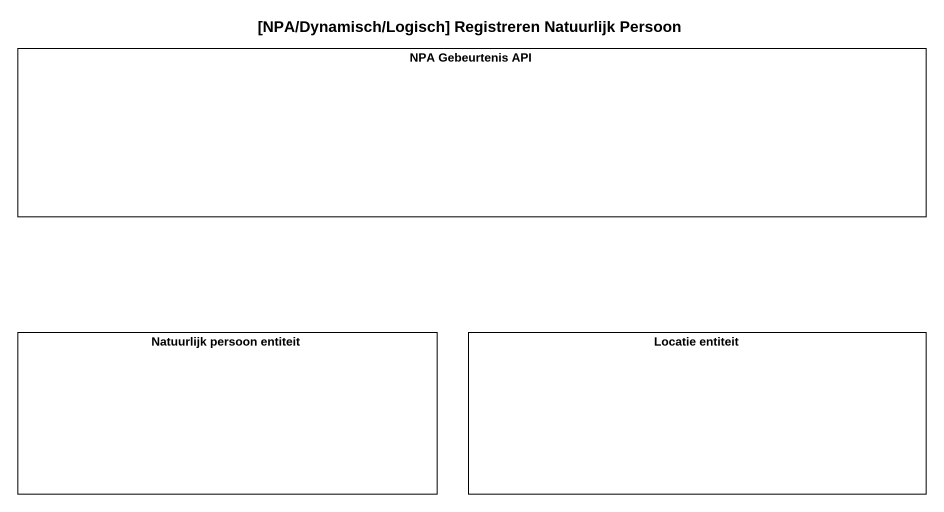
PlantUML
@startuml
title [NPA/Dynamisch/Logisch] Registreren Natuurlijk Persoon
rectangle "NPA Gebeurtenis API" as NPA_Gebeurtenis_API
rectangle "Natuurlijk persoon entiteit" as Natuurlijk_persoon_entiteit
rectangle "Locatie entiteit" as Locatie_entiteit
@enduml
